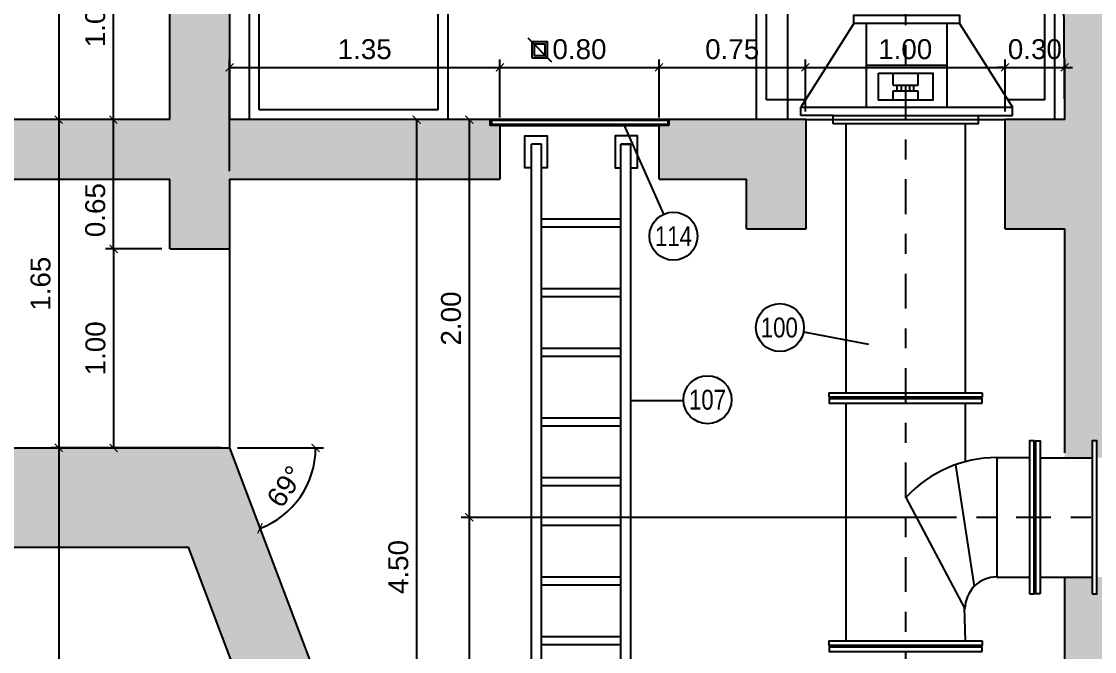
# Model space of a CAD drawing. Header units: feet. Extents: x 0 to 285115, y 0 to 9111421.
# Drawn here: x 285097.02 to 285102.42, y 9111355.03 to 9111358.2 of the extents above; entities that cross this region are included whole.
import ezdxf
from ezdxf import colors
from ezdxf.entities.mleader import LeaderData, LeaderLine
from ezdxf.enums import TextEntityAlignment as Align
from ezdxf.math import Vec2, Vec3

# ---------------------------------------------------------------- set-up
doc = ezdxf.new("R2010")
doc.units = ezdxf.units.FT
doc.header["$MEASUREMENT"] = 0
doc.linetypes.add('DASHDOT', pattern=[1, 0.5, -0.25, 0, -0.25])
doc.layers.get('0').update_dxf_attribs({"linetype": 'CONTINUOUS'})
doc.layers.get('DEFPOINTS').update_dxf_attribs({"linetype": 'CONTINUOUS'})
for name, color, linetype in [('02', 7, 'CONTINUOUS'), ('EIXO', 1, 'DASHDOT'), ('H-SA-DIM', 1, 'CONTINUOUS'), ('H-SA-ESTRUTURA (CORTE)', 5, 'CONTINUOUS'), ('H-SA-HTC CONCRETO', 253, 'CONTINUOUS'), ('H-SA-TEXTO', 2, 'CONTINUOUS'), ('H-SA-TUBOS', 3, 'CONTINUOUS'), ('INDIC', 2, 'CONTINUOUS'), ('Left View-H-SA-EQUIP', 1, 'CONTINUOUS')]:
    doc.layers.add(name, color=color, linetype=linetype)
doc.styles.add('EGC_Arial_2.0mm', font='arial.ttf', dxfattribs={"width": 0.8, "height": 2})
doc.styles.get("Standard").update_dxf_attribs({"font": 'arial.ttf'})
doc.dimstyles.new('Copy of EGC_2.0mm', dxfattribs={"dimtxt": 0.1, "dimasz": 0.04, "dimexe": 0.04, "dimexo": 0.04, "dimgap": 0.04, "dimtad": 1, "dimzin": 1, "dimdsep": 46, "dimtxsty": 'Standard', "dimblk": 'ARCHTICK', "dimcen": 0, "dimclrd": 1, "dimclre": 1, "dimclrt": 2, "dimazin": 0, "dimtfac": 1, "dimtix": 1, "dimtmove": 1, "dimatfit": 3, "dimldrblk": 'NONE', "dimfxl": 0.002, "dimtolj": 1, "dimtzin": 0, "dimlwd": -1, "dimarcsym": 0})

# ---------------------------------------------------------------- blocks, each defined once
blk = doc.blocks.new('_ArchTick')
at = {"color": 0, "linetype": 'ByBlock', "const_width": 0.15}
blk.add_lwpolyline([(-0.5, -0.5), (0.5, 0.5)], dxfattribs=at)
blk = doc.blocks.new('*D1176')
at = {"layer": 'DEFPOINTS', "color": 0, "transparency": 16777216}
for p in [(285100.9636, 9111357.7093), (285099.2732, 9111355.7093), (285101.4676, 9111355.7093)]:
    blk.add_point(p, dxfattribs=at)
at = {"layer": 'H-SA-DIM', "color": 1, "lineweight": -2, "transparency": 16777216}
for p, q in [((285100.9236, 9111357.7093), (285099.2332, 9111357.7093)), ((285101.4276, 9111355.7093), (285099.2332, 9111355.7093))]:
    blk.add_line(p, q, dxfattribs=at)
at = {"layer": 'H-SA-DIM', "color": 1, "transparency": 16777216}
blk.add_line((285099.2732, 9111357.7093), (285099.2732, 9111355.7093), dxfattribs=at)
at = {"layer": 'H-SA-DIM', "color": 1, "transparency": 16777216, "xscale": 0.04, "yscale": 0.04, "zscale": 0.04}
for p, rotation in [((285099.2732, 9111357.7093), 90), ((285099.2732, 9111355.7093), 270)]:
    blk.add_blockref('_ArchTick', p, dxfattribs=dict(at, rotation=rotation))
at = {"layer": 'H-SA-DIM', "color": 2, "transparency": 16777216, "insert": (285099.1821, 9111356.7093), "char_height": 0.1, "attachment_point": 5, "rotation": 90}
blk.add_mtext('\\A1;2.00', dxfattribs=at)
blk = doc.blocks.new('_None')
blk = doc.blocks.new('*D1177')
at = {"layer": 'DEFPOINTS', "color": 0, "transparency": 16777216}
for p in [(285101.6603, 9111355.7093), (285099.2732, 9111353.2093), (285099.5421, 9111353.2093)]:
    blk.add_point(p, dxfattribs=at)
at = {"layer": 'H-SA-DIM', "color": 1, "lineweight": -2, "transparency": 16777216}
for p, q in [((285101.6203, 9111355.7093), (285099.2332, 9111355.7093)), ((285099.5021, 9111353.2093), (285099.2332, 9111353.2093))]:
    blk.add_line(p, q, dxfattribs=at)
at = {"layer": 'H-SA-DIM', "color": 1, "transparency": 16777216}
blk.add_line((285099.2732, 9111355.7093), (285099.2732, 9111353.2093), dxfattribs=at)
at = {"layer": 'H-SA-DIM', "color": 1, "transparency": 16777216, "xscale": 0.04, "yscale": 0.04, "zscale": 0.04}
for p, rotation in [((285099.2732, 9111355.7093), 90), ((285099.2732, 9111353.2093), 270)]:
    blk.add_blockref('_ArchTick', p, dxfattribs=dict(at, rotation=rotation))
at = {"layer": 'H-SA-DIM', "color": 2, "transparency": 16777216, "insert": (285099.1821, 9111354.4593), "char_height": 0.1, "attachment_point": 5, "rotation": 90}
blk.add_mtext('\\A1;2.50', dxfattribs=at)
blk = doc.blocks.new('*D1185')
at = {"layer": 'DEFPOINTS', "color": 0, "transparency": 16777216}
for p in [(285097.7676, 9111357.0593), (285097.4851, 9111356.0589), (285098.0676, 9111356.0589)]:
    blk.add_point(p, dxfattribs=at)
at = {"layer": 'H-SA-DIM', "color": 1, "lineweight": -2, "transparency": 16777216}
for p, q in [((285097.7276, 9111357.0593), (285097.4451, 9111357.0593)), ((285098.0276, 9111356.0589), (285097.4451, 9111356.0589))]:
    blk.add_line(p, q, dxfattribs=at)
at = {"layer": 'H-SA-DIM', "color": 1, "transparency": 16777216}
blk.add_line((285097.4851, 9111357.0593), (285097.4851, 9111356.0589), dxfattribs=at)
at = {"layer": 'H-SA-DIM', "color": 1, "transparency": 16777216, "xscale": 0.04, "yscale": 0.04, "zscale": 0.04}
for p, rotation in [((285097.4851, 9111357.0593), 90), ((285097.4851, 9111356.0589), 270)]:
    blk.add_blockref('_ArchTick', p, dxfattribs=dict(at, rotation=rotation))
at = {"layer": 'H-SA-DIM', "color": 2, "transparency": 16777216, "insert": (285097.3941, 9111356.5591), "char_height": 0.1, "attachment_point": 5, "rotation": 90}
blk.add_mtext('\\A1;1.00', dxfattribs=at)
blk = doc.blocks.new('*D1186')
at = {"layer": 'DEFPOINTS', "color": 0, "transparency": 16777216}
for p in [(285097.4841, 9111357.7093), (285097.7656, 9111357.7093), (285097.7676, 9111357.0593)]:
    blk.add_point(p, dxfattribs=at)
at = {"layer": 'H-SA-DIM', "color": 1, "lineweight": -2, "transparency": 16777216}
for p, q in [((285097.7256, 9111357.7093), (285097.4441, 9111357.7093)), ((285097.7276, 9111357.0593), (285097.4441, 9111357.0593))]:
    blk.add_line(p, q, dxfattribs=at)
at = {"layer": 'H-SA-DIM', "color": 1, "transparency": 16777216}
blk.add_line((285097.4841, 9111357.0593), (285097.4841, 9111357.7093), dxfattribs=at)
at = {"layer": 'H-SA-DIM', "color": 1, "transparency": 16777216, "xscale": 0.04, "yscale": 0.04, "zscale": 0.04}
for p, rotation in [((285097.4841, 9111357.7093), 90), ((285097.4841, 9111357.0593), 270)]:
    blk.add_blockref('_ArchTick', p, dxfattribs=dict(at, rotation=rotation))
at = {"layer": 'H-SA-DIM', "color": 2, "transparency": 16777216, "insert": (285097.3931, 9111357.2541), "char_height": 0.1, "attachment_point": 5, "rotation": 90}
blk.add_mtext('\\A1;0.65', dxfattribs=at)
blk = doc.blocks.new('*D1187')
at = {"layer": 'DEFPOINTS', "color": 0, "transparency": 16777216}
for p in [(285097.4841, 9111358.7093), (285097.7676, 9111358.7093), (285097.7676, 9111357.7093)]:
    blk.add_point(p, dxfattribs=at)
at = {"layer": 'H-SA-DIM', "color": 1, "lineweight": -2, "transparency": 16777216}
for p, q in [((285097.7276, 9111358.7093), (285097.4441, 9111358.7093)), ((285097.7276, 9111357.7093), (285097.4441, 9111357.7093))]:
    blk.add_line(p, q, dxfattribs=at)
at = {"layer": 'H-SA-DIM', "color": 1, "transparency": 16777216}
blk.add_line((285097.4841, 9111357.7093), (285097.4841, 9111358.7093), dxfattribs=at)
at = {"layer": 'H-SA-DIM', "color": 1, "transparency": 16777216, "xscale": 0.04, "yscale": 0.04, "zscale": 0.04}
for p, rotation in [((285097.4841, 9111358.7093), 90), ((285097.4841, 9111357.7093), 270)]:
    blk.add_blockref('_ArchTick', p, dxfattribs=dict(at, rotation=rotation))
at = {"layer": 'H-SA-DIM', "color": 2, "transparency": 16777216, "insert": (285097.3931, 9111358.2093), "char_height": 0.1, "attachment_point": 5, "rotation": 90}
blk.add_mtext('\\A1;1.00', dxfattribs=at)
blk = doc.blocks.new('*D1190')
at = {"layer": 'DEFPOINTS', "color": 0, "transparency": 16777216}
for p in [(285098.0676, 9111363.7282), (285097.2089, 9111357.7093), (285097.7676, 9111357.7093)]:
    blk.add_point(p, dxfattribs=at)
at = {"layer": 'H-SA-DIM', "color": 1, "lineweight": -2, "transparency": 16777216}
for p, q in [((285098.0276, 9111363.7282), (285097.1689, 9111363.7282)), ((285097.7276, 9111357.7093), (285097.1689, 9111357.7093))]:
    blk.add_line(p, q, dxfattribs=at)
at = {"layer": 'H-SA-DIM', "color": 1, "transparency": 16777216}
blk.add_line((285097.2089, 9111363.7282), (285097.2089, 9111357.7093), dxfattribs=at)
at = {"layer": 'H-SA-DIM', "color": 1, "transparency": 16777216, "xscale": 0.04, "yscale": 0.04, "zscale": 0.04}
for p, rotation in [((285097.2089, 9111363.7282), 90), ((285097.2089, 9111357.7093), 270)]:
    blk.add_blockref('_ArchTick', p, dxfattribs=dict(at, rotation=rotation))
at = {"layer": 'H-SA-DIM', "color": 2, "transparency": 16777216, "insert": (285097.1179, 9111360.7188), "char_height": 0.1, "attachment_point": 5, "rotation": 90}
blk.add_mtext('\\A1;6.80', dxfattribs=at)
blk = doc.blocks.new('*D1191')
at = {"layer": 'DEFPOINTS', "color": 0, "transparency": 16777216}
for p in [(285097.7676, 9111357.7093), (285097.2089, 9111356.0589), (285098.0676, 9111356.0589)]:
    blk.add_point(p, dxfattribs=at)
at = {"layer": 'H-SA-DIM', "color": 1, "lineweight": -2, "transparency": 16777216}
for p, q in [((285097.7276, 9111357.7093), (285097.1689, 9111357.7093)), ((285098.0276, 9111356.0589), (285097.1689, 9111356.0589))]:
    blk.add_line(p, q, dxfattribs=at)
at = {"layer": 'H-SA-DIM', "color": 1, "transparency": 16777216}
blk.add_line((285097.2089, 9111357.7093), (285097.2089, 9111356.0589), dxfattribs=at)
at = {"layer": 'H-SA-DIM', "color": 1, "transparency": 16777216, "xscale": 0.04, "yscale": 0.04, "zscale": 0.04}
for p, rotation in [((285097.2089, 9111357.7093), 90), ((285097.2089, 9111356.0589), 270)]:
    blk.add_blockref('_ArchTick', p, dxfattribs=dict(at, rotation=rotation))
at = {"layer": 'H-SA-DIM', "color": 2, "transparency": 16777216, "insert": (285097.1179, 9111356.8841), "char_height": 0.1, "attachment_point": 5, "rotation": 90}
blk.add_mtext('\\A1;1.65', dxfattribs=at)
blk = doc.blocks.new('*D1193')
at = {"layer": 'DEFPOINTS', "color": 0, "transparency": 16777216}
for p in [(285099.6032, 9111357.7093), (285099.0082, 9111353.2093), (285099.5421, 9111353.2093)]:
    blk.add_point(p, dxfattribs=at)
at = {"layer": 'H-SA-DIM', "color": 1, "lineweight": -2, "transparency": 16777216}
for p, q in [((285099.5632, 9111357.7093), (285098.9682, 9111357.7093)), ((285099.5021, 9111353.2093), (285098.9682, 9111353.2093))]:
    blk.add_line(p, q, dxfattribs=at)
at = {"layer": 'H-SA-DIM', "color": 1, "transparency": 16777216}
blk.add_line((285099.0082, 9111357.7093), (285099.0082, 9111353.2093), dxfattribs=at)
at = {"layer": 'H-SA-DIM', "color": 1, "transparency": 16777216, "xscale": 0.04, "yscale": 0.04, "zscale": 0.04}
for p, rotation in [((285099.0082, 9111357.7093), 90), ((285099.0082, 9111353.2093), 270)]:
    blk.add_blockref('_ArchTick', p, dxfattribs=dict(at, rotation=rotation))
at = {"layer": 'H-SA-DIM', "color": 2, "transparency": 16777216, "insert": (285098.9171, 9111355.4593), "char_height": 0.1, "attachment_point": 5, "rotation": 90}
blk.add_mtext('\\A1;4.50', dxfattribs=at)
blk = doc.blocks.new('*D1199')
at = {"layer": 'DEFPOINTS', "color": 0, "transparency": 16777216}
for p in [(285099.4276, 9111357.9719), (285099.4276, 9111357.6793), (285098.0676, 9111357.4093)]:
    blk.add_point(p, dxfattribs=at)
at = {"layer": 'H-SA-DIM', "color": 1, "lineweight": -2, "transparency": 16777216}
for p, q in [((285098.0676, 9111357.4493), (285098.0676, 9111358.0119)), ((285099.4276, 9111357.7193), (285099.4276, 9111358.0119))]:
    blk.add_line(p, q, dxfattribs=at)
at = {"layer": 'H-SA-DIM', "color": 1, "transparency": 16777216}
blk.add_line((285098.0676, 9111357.9719), (285099.4276, 9111357.9719), dxfattribs=at)
at = {"layer": 'H-SA-DIM', "color": 1, "transparency": 16777216, "xscale": 0.04, "yscale": 0.04, "zscale": 0.04, "rotation": 180}
blk.add_blockref('_ArchTick', (285098.0676, 9111357.9719), dxfattribs=at)
at = {"layer": 'H-SA-DIM', "color": 1, "transparency": 16777216, "xscale": 0.04, "yscale": 0.04, "zscale": 0.04}
blk.add_blockref('_ArchTick', (285099.4276, 9111357.9719), dxfattribs=at)
at = {"layer": 'H-SA-DIM', "color": 2, "transparency": 16777216, "insert": (285098.7476, 9111358.063), "char_height": 0.1, "attachment_point": 5}
blk.add_mtext('\\A1;1.35', dxfattribs=at)
blk = doc.blocks.new('*D1200')
at = {"layer": 'DEFPOINTS', "color": 0, "transparency": 16777216}
for p in [(285100.2276, 9111357.9719), (285099.4276, 9111357.6793), (285100.2276, 9111357.6793)]:
    blk.add_point(p, dxfattribs=at)
at = {"layer": 'H-SA-DIM', "color": 1, "lineweight": -2, "transparency": 16777216}
for p, q in [((285099.4276, 9111357.7193), (285099.4276, 9111358.0119)), ((285100.2276, 9111357.7193), (285100.2276, 9111358.0119))]:
    blk.add_line(p, q, dxfattribs=at)
at = {"layer": 'H-SA-DIM', "color": 1, "transparency": 16777216}
blk.add_line((285099.4276, 9111357.9719), (285100.2276, 9111357.9719), dxfattribs=at)
at = {"layer": 'H-SA-DIM', "color": 1, "transparency": 16777216, "xscale": 0.04, "yscale": 0.04, "zscale": 0.04, "rotation": 180}
blk.add_blockref('_ArchTick', (285099.4276, 9111357.9719), dxfattribs=at)
at = {"layer": 'H-SA-DIM', "color": 1, "transparency": 16777216, "xscale": 0.04, "yscale": 0.04, "zscale": 0.04}
blk.add_blockref('_ArchTick', (285100.2276, 9111357.9719), dxfattribs=at)
at = {"layer": 'H-SA-DIM', "color": 2, "transparency": 16777216, "insert": (285099.8276, 9111358.0629), "char_height": 0.1, "attachment_point": 5}
blk.add_mtext('\\A1;0.80', dxfattribs=at)
blk = doc.blocks.new('*D1201')
at = {"layer": 'DEFPOINTS', "color": 0, "transparency": 16777216}
for p in [(285100.9636, 9111357.9719), (285100.9636, 9111357.7093), (285100.2276, 9111357.6846)]:
    blk.add_point(p, dxfattribs=at)
at = {"layer": 'H-SA-DIM', "color": 1, "lineweight": -2, "transparency": 16777216}
for p, q in [((285100.2276, 9111357.7246), (285100.2276, 9111358.0119)), ((285100.9636, 9111357.7493), (285100.9636, 9111358.0119))]:
    blk.add_line(p, q, dxfattribs=at)
at = {"layer": 'H-SA-DIM', "color": 1, "transparency": 16777216}
blk.add_line((285100.2276, 9111357.9719), (285100.9636, 9111357.9719), dxfattribs=at)
at = {"layer": 'H-SA-DIM', "color": 1, "transparency": 16777216, "xscale": 0.04, "yscale": 0.04, "zscale": 0.04, "rotation": 180}
blk.add_blockref('_ArchTick', (285100.2276, 9111357.9719), dxfattribs=at)
at = {"layer": 'H-SA-DIM', "color": 1, "transparency": 16777216, "xscale": 0.04, "yscale": 0.04, "zscale": 0.04}
blk.add_blockref('_ArchTick', (285100.9636, 9111357.9719), dxfattribs=at)
at = {"layer": 'H-SA-DIM', "color": 2, "transparency": 16777216, "insert": (285100.5956, 9111358.0629), "char_height": 0.1, "attachment_point": 5}
blk.add_mtext('\\A1;0.75', dxfattribs=at)
blk = doc.blocks.new('*D1202')
at = {"layer": 'DEFPOINTS', "color": 0, "transparency": 16777216}
for p in [(285101.9676, 9111357.9719), (285100.9636, 9111357.7093), (285101.9676, 9111357.7093)]:
    blk.add_point(p, dxfattribs=at)
at = {"layer": 'H-SA-DIM', "color": 1, "lineweight": -2, "transparency": 16777216}
for p, q in [((285100.9636, 9111357.7493), (285100.9636, 9111358.0119)), ((285101.9676, 9111357.7493), (285101.9676, 9111358.0119))]:
    blk.add_line(p, q, dxfattribs=at)
at = {"layer": 'H-SA-DIM', "color": 1, "transparency": 16777216}
blk.add_line((285100.9636, 9111357.9719), (285101.9676, 9111357.9719), dxfattribs=at)
at = {"layer": 'H-SA-DIM', "color": 1, "transparency": 16777216, "xscale": 0.04, "yscale": 0.04, "zscale": 0.04, "rotation": 180}
blk.add_blockref('_ArchTick', (285100.9636, 9111357.9719), dxfattribs=at)
at = {"layer": 'H-SA-DIM', "color": 1, "transparency": 16777216, "xscale": 0.04, "yscale": 0.04, "zscale": 0.04}
blk.add_blockref('_ArchTick', (285101.9676, 9111357.9719), dxfattribs=at)
at = {"layer": 'H-SA-DIM', "color": 2, "transparency": 16777216, "insert": (285101.4656, 9111358.0629), "char_height": 0.1, "attachment_point": 5}
blk.add_mtext('\\A1;1.00', dxfattribs=at)
blk = doc.blocks.new('*D1203')
at = {"layer": 'DEFPOINTS', "color": 0, "transparency": 16777216}
for p in [(285102.2676, 9111357.9719), (285101.9676, 9111357.7093), (285102.2676, 9111357.7093)]:
    blk.add_point(p, dxfattribs=at)
at = {"layer": 'H-SA-DIM', "color": 1, "lineweight": -2, "transparency": 16777216}
for p, q in [((285101.9676, 9111357.7493), (285101.9676, 9111358.0119)), ((285102.2676, 9111357.7493), (285102.2676, 9111358.0119))]:
    blk.add_line(p, q, dxfattribs=at)
at = {"layer": 'H-SA-DIM', "color": 1, "transparency": 16777216}
for p, q in [((285101.9676, 9111357.9719), (285101.9276, 9111357.9719)), ((285101.9676, 9111357.9719), (285102.2676, 9111357.9719)), ((285102.2676, 9111357.9719), (285102.3076, 9111357.9719))]:
    blk.add_line(p, q, dxfattribs=at)
at = {"layer": 'H-SA-DIM', "color": 1, "transparency": 16777216, "xscale": 0.04, "yscale": 0.04, "zscale": 0.04}
blk.add_blockref('_ArchTick', (285101.9676, 9111357.9719), dxfattribs=at)
at = {"layer": 'H-SA-DIM', "color": 1, "transparency": 16777216, "xscale": 0.04, "yscale": 0.04, "zscale": 0.04, "rotation": 180}
blk.add_blockref('_ArchTick', (285102.2676, 9111357.9719), dxfattribs=at)
at = {"layer": 'H-SA-DIM', "color": 2, "transparency": 16777216, "insert": (285102.1176, 9111358.063), "char_height": 0.1, "attachment_point": 5}
blk.add_mtext('\\A1;0.30', dxfattribs=at)
blk = doc.blocks.new('*D1210')
at = {"layer": 'DEFPOINTS', "color": 0, "transparency": 16777216}
for p in [(285098.0676, 9111356.0589), (285097.2089, 9111352.7093), (285099.7676, 9111352.7093)]:
    blk.add_point(p, dxfattribs=at)
at = {"layer": 'H-SA-DIM', "color": 1, "lineweight": -2, "transparency": 16777216}
for p, q in [((285098.0276, 9111356.0589), (285097.1689, 9111356.0589)), ((285099.7276, 9111352.7093), (285097.1689, 9111352.7093))]:
    blk.add_line(p, q, dxfattribs=at)
at = {"layer": 'H-SA-DIM', "color": 1, "transparency": 16777216}
blk.add_line((285097.2089, 9111356.0589), (285097.2089, 9111352.7093), dxfattribs=at)
at = {"layer": 'H-SA-DIM', "color": 1, "transparency": 16777216, "xscale": 0.04, "yscale": 0.04, "zscale": 0.04}
for p, rotation in [((285097.2089, 9111356.0589), 90), ((285097.2089, 9111352.7093), 270)]:
    blk.add_blockref('_ArchTick', p, dxfattribs=dict(at, rotation=rotation))
at = {"layer": 'H-SA-DIM', "color": 2, "transparency": 16777216, "insert": (285097.1178, 9111354.3841), "char_height": 0.1, "attachment_point": 5, "rotation": 90}
blk.add_mtext('\\A1;3.35', dxfattribs=at)
blk = doc.blocks.new('*D1212')
at = {"layer": 'DEFPOINTS', "color": 0, "transparency": 16777216}
for p in [(285101.4724, 9111358.9093), (285100.8745, 9111357.7093), (285100.9676, 9111357.7093)]:
    blk.add_point(p, dxfattribs=at)
at = {"layer": 'H-SA-DIM', "color": 1, "lineweight": -2, "transparency": 16777216}
for p, q in [((285101.4704, 9111358.9093), (285100.8725, 9111358.9093)), ((285100.9656, 9111357.7093), (285100.8725, 9111357.7093))]:
    blk.add_line(p, q, dxfattribs=at)
at = {"layer": 'H-SA-DIM', "color": 1, "transparency": 16777216}
blk.add_line((285100.8745, 9111358.9093), (285100.8745, 9111357.7093), dxfattribs=at)
at = {"layer": 'H-SA-DIM', "color": 1, "transparency": 16777216, "xscale": 0.002, "yscale": 0.002, "zscale": 0.002}
for p, rotation in [((285100.8745, 9111358.9093), 90), ((285100.8745, 9111357.7093), 270)]:
    blk.add_blockref('_ArchTick', p, dxfattribs=dict(at, rotation=rotation))
at = {"layer": 'H-SA-DIM', "color": 2, "transparency": 16777216, "insert": (285100.87, 9111358.3093), "char_height": 0.005, "attachment_point": 5, "rotation": 90}
blk.add_mtext('\\A1;1.20', dxfattribs=at)
blk = doc.blocks.new('*D1262')
at = {"layer": 'DEFPOINTS', "color": 0, "transparency": 16777216}
for p in [(285096.7676, 9111356.0589), (285098.0676, 9111356.0589), (285098.0676, 9111356.0589), (285098.3675, 9111355.7463), (285099.1443, 9111353.2093)]:
    blk.add_point(p, dxfattribs=at)
at = {"layer": 'H-SA-DIM', "color": 1, "lineweight": -2, "transparency": 16777216}
blk.add_line((285098.1076, 9111356.0589), (285098.5408, 9111356.0589), dxfattribs=at)
at = {"layer": 'H-SA-DIM', "color": 1, "transparency": 16777216}
blk.add_arc((285098.0676, 9111356.0589), 0.4332, 290.6982, 360, dxfattribs=at)
at = {"layer": 'H-SA-DIM', "color": 1, "transparency": 16777216, "xscale": 0.04, "yscale": 0.04, "zscale": 0.04}
for p, rotation in [((285098.5008, 9111356.0589), 89.99999999261215), ((285098.2207, 9111355.6537), 200.6981561975381)]:
    blk.add_blockref('_ArchTick', p, dxfattribs=dict(at, rotation=rotation))
at = {"layer": 'H-SA-DIM', "color": 2, "transparency": 16777216, "insert": (285098.3491, 9111355.8644), "char_height": 0.1, "attachment_point": 5, "rotation": 55.3491}
blk.add_mtext('\\A1;69°', dxfattribs=at)

msp = doc.modelspace()

# ---------------------------------------------------------------- hatches: boundary and pattern name
at = {"layer": 'H-SA-DIM'}
h = msp.add_hatch(color=2, dxfattribs=at)
h.dxf.hatch_style = 1
h.paths.add_polyline_path([(285099.5874, 9111358.0201), (285099.6674, 9111358.0201), (285099.6674, 9111358.1001), (285099.5874, 9111358.1001)])
h.paths.add_polyline_path([(285099.5994, 9111358.0321), (285099.6554, 9111358.0321), (285099.6554, 9111358.0881), (285099.5994, 9111358.0881)], flags=16)
at = {"layer": 'H-SA-HTC CONCRETO'}
h = msp.add_hatch(color=256, dxfattribs=at)
h.dxf.hatch_style = 1
h.paths.add_polyline_path([(285099.4276, 9111357.6793), (285099.3776, 9111357.6793), (285099.3776, 9111357.7093), (285098.0676, 9111357.7093), (285098.0676, 9111358.7093), (285097.7676, 9111358.7093), (285097.7676, 9111357.7093), (285096.7676, 9111357.7093), (285096.7676, 9111357.4093), (285097.7676, 9111357.4093), (285097.7676, 9111357.1919), (285098.0676, 9111357.1919), (285098.0676, 9111357.4093), (285099.4276, 9111357.4093)])
h.paths.add_polyline_path([(285098.0676, 9111361.7093), (285097.7676, 9111361.7093), (285097.7676, 9111360.2093), (285098.0676, 9111360.2093)])
h.paths.add_polyline_path([(285098.0676, 9111363.8782), (285098.0676, 9111364.9406), (285097.7676, 9111364.9406), (285097.7676, 9111364.599), (285097.2176, 9111364.599), (285097.2176, 9111365.4529), (285097.0676, 9111365.4529), (285097.0676, 9111364.4282), (285097.7676, 9111364.4282), (285097.7676, 9111363.8782), (285097.7676, 9111362.7093), (285098.0676, 9111362.7093)])
h.paths.add_polyline_path([(285102.5676, 9111363.7282), (285106.0676, 9111363.7282), (285106.0676, 9111364.4282), (285102.5676, 9111364.4282), (285102.2676, 9111364.4282), (285101.4679, 9111363.7282), (285102.2676, 9111363.7282), (285102.2676, 9111357.7093), (285102.5676, 9111357.7093)])
h.paths.add_polyline_path([(285101.4676, 9111363.7282), (285102.2676, 9111364.4282), (285098.0676, 9111364.4282), (285098.0676, 9111363.7282), (285101.4676, 9111363.7282)])
h.paths.add_polyline_path([(285106.3676, 9111364.4282), (285107.0676, 9111364.4282), (285107.0676, 9111365.4529), (285106.9176, 9111365.4529), (285106.9176, 9111364.599), (285106.3676, 9111364.599), (285106.3676, 9111364.9406), (285106.0676, 9111364.9406), (285106.0676, 9111363.8782), (285106.0676, 9111362.8495), (285106.3676, 9111362.6802), (285106.3676, 9111363.8782)])
h.paths.add_polyline_path([(285106.3676, 9111362.6802), (285106.0676, 9111362.8495), (285106.0676, 9111362.7093), (285106.3676, 9111362.7093)], flags=17)
h.paths.add_polyline_path([(285102.3992, 9111364.9717), (285102.2995, 9111364.9745), (285102.2995, 9111364.4465), (285102.3992, 9111364.4465)])
h.paths.add_polyline_path([(285101.8357, 9111364.9745), (285101.736, 9111364.9717), (285101.736, 9111364.4465), (285101.8357, 9111364.4465)])
h.paths.add_polyline_path([(285102.5676, 9111357.0593), (285102.5678, 9111357.7093), (285101.9676, 9111357.7093), (285101.9676, 9111357.1593), (285102.2676, 9111357.1593), (285102.2676, 9111356.0093), (285102.4064, 9111356.0093), (285102.4064, 9111356.0943), (285102.4289, 9111356.0943), (285102.4289, 9111356.0093), (285102.5676, 9111356.0093)])
h.paths.add_polyline_path([(285100.9676, 9111357.3704), (285100.9676, 9111357.7093), (285100.2786, 9111357.7093), (285100.2766, 9111357.6793), (285100.2276, 9111357.6793), (285100.2276, 9111357.4093), (285100.6676, 9111357.4093), (285100.6676, 9111357.1593), (285100.9676, 9111357.1593)])
h.paths.add_polyline_path([(285098.0676, 9111357.7245), (285097.7676, 9111357.1919)], flags=17)
h.paths.add_polyline_path([(285098.0676, 9111357.1919), (285097.7676, 9111357.1919), (285097.7676, 9111357.0593), (285098.0676, 9111357.0593)])
h.paths.add_polyline_path([(285110.9676, 9111357.6593), (285110.6676, 9111357.6593), (285110.6676, 9111356.1093), (285110.9676, 9111356.1092)])
h.paths.add_polyline_path([(285108.6676, 9111357.6593), (285108.3676, 9111357.6593), (285108.3676, 9111356.1093), (285108.6676, 9111356.1093)])
h.paths.add_polyline_path([(285108.6676, 9111355.3093), (285108.3676, 9111355.3093), (285108.3676, 9111354.6093), (285108.6676, 9111354.6093)], flags=17)
h.paths.add_polyline_path([(285110.9676, 9111354.5596), (285110.9676, 9111355.3093), (285110.6676, 9111355.3093), (285110.6676, 9111354.8593), (285108.6676, 9111354.8593), (285108.6676, 9111354.6093), (285108.3676, 9111354.6093), (285108.3676, 9111354.5596)])
h = msp.add_hatch(color=256, dxfattribs=at)
h.dxf.hatch_style = 1
h.paths.add_polyline_path([(285102.5676, 9111354.6593), (285106.3676, 9111354.6593), (285106.3676, 9111355.4093), (285106.2289, 9111355.4093), (285106.2289, 9111355.3243), (285106.2064, 9111355.3243), (285106.2064, 9111355.4093), (285106.0676, 9111355.4093), (285106.0676, 9111354.9593), (285102.5676, 9111354.9593), (285102.5676, 9111355.4093), (285102.4289, 9111355.4093), (285102.4289, 9111355.3243), (285102.4064, 9111355.3243), (285102.4064, 9111355.4093), (285102.2676, 9111355.4093), (285102.2676, 9111353.2093), (285099.1443, 9111353.2093), (285098.0676, 9111356.0589), (285096.7676, 9111356.0589), (285096.7676, 9111355.8589), (285096.5676, 9111355.8589), (285096.5676, 9111356.0589), (285096.124, 9111356.059), (285096.1036, 9111355.9831), (285095.9104, 9111356.0348), (285095.9169, 9111356.059), (285089.5512, 9111356.058), (285089.5512, 9111355.058), (285090.0512, 9111355.058), (285090.0512, 9111355.558), (285097.8605, 9111355.5589), (285098.9372, 9111352.7093), (285103.0676, 9111352.7093), (285103.0676, 9111353.2093), (285102.5676, 9111353.2093)])
h.paths.add_polyline_path([(285106.3676, 9111357.1093), (285106.3676, 9111358.7093), (285106.0676, 9111358.7093), (285106.0676, 9111357.1093), (285106.0676, 9111356.0093), (285106.2064, 9111356.0093), (285106.2064, 9111356.0943), (285106.2289, 9111356.0943), (285106.2289, 9111356.0093), (285106.3676, 9111356.0093)])

# ---------------------------------------------------------------- linework, layer by layer
at = {"layer": '02', "color": 1}
for p, q in [((285100.7176, 9111357.7093), (285100.7176, 9111363.7282)), ((285102.2176, 9111357.7093), (285102.2176, 9111363.7282)), ((285098.1676, 9111357.7093), (285098.1676, 9111360.2093)), ((285099.1676, 9111357.7093), (285099.1676, 9111360.2093)), ((285100.7676, 9111357.8093), (285100.7676, 9111359.4093)), ((285102.1676, 9111357.8093), (285102.1676, 9111359.4093)), ((285098.2176, 9111357.7593), (285098.2176, 9111358.9593)), ((285099.1176, 9111357.7593), (285099.1176, 9111358.7593)), ((285100.9634, 9111357.8093), (285100.7676, 9111357.8093)), ((285102.1676, 9111357.8093), (285101.9814, 9111357.8093)), ((285099.1176, 9111357.7593), (285098.2176, 9111357.7593)), ((285099.4276, 9111357.6793), (285100.2276, 9111357.6793)), ((285099.5861, 9111353.2484), (285099.5861, 9111357.5854)), ((285099.6361, 9111357.5854), (285099.5861, 9111357.5854)), ((285099.6361, 9111353.2484), (285099.6361, 9111357.5854)), ((285100.0361, 9111353.2484), (285100.0361, 9111357.5854)), ((285100.0861, 9111357.5854), (285100.0361, 9111357.5854)), ((285100.0361, 9111357.5854), (285100.0861, 9111357.5854)), ((285100.0861, 9111353.2484), (285100.0861, 9111357.5854)), ((285099.6361, 9111357.2099), (285100.0361, 9111357.2099)), ((285099.6361, 9111357.1699), (285100.0361, 9111357.1699)), ((285099.6361, 9111356.8599), (285100.0361, 9111356.8599)), ((285099.6361, 9111356.8199), (285100.0361, 9111356.8199)), ((285099.6361, 9111356.5599), (285100.0361, 9111356.5599)), ((285099.6361, 9111356.5199), (285100.0361, 9111356.5199)), ((285099.6361, 9111356.2099), (285100.0361, 9111356.2099)), ((285099.6361, 9111356.1699), (285100.0361, 9111356.1699)), ((285099.6361, 9111355.9099), (285100.0361, 9111355.9099)), ((285099.6361, 9111355.8699), (285100.0361, 9111355.8699)), ((285099.6361, 9111355.7099), (285100.0361, 9111355.7099)), ((285099.6361, 9111355.6699), (285100.0361, 9111355.6699)), ((285099.6361, 9111355.4099), (285100.0361, 9111355.4099)), ((285099.6361, 9111355.3699), (285100.0361, 9111355.3699)), ((285099.6361, 9111355.1099), (285100.0361, 9111355.1099)), ((285099.6361, 9111355.0699), (285100.0361, 9111355.0699))]:
    msp.add_line(p, q, dxfattribs=at)
msp.add_lwpolyline([(285099.3875, 9111357.7072), (285100.2715, 9111357.7072), (285100.2715, 9111357.6846), (285099.3875, 9111357.6846)], close=True, dxfattribs=at)
for points in [[(285099.5861, 9111357.4674), (285099.5528, 9111357.4674), (285099.5528, 9111357.6279), (285099.6657, 9111357.6279), (285099.6657, 9111357.4674), (285099.6361, 9111357.4674)], [(285100.0861, 9111357.4674), (285100.1195, 9111357.4674), (285100.1195, 9111357.6279), (285100.0065, 9111357.6279), (285100.0065, 9111357.4674), (285100.0361, 9111357.4674)]]:
    msp.add_lwpolyline(points, dxfattribs=at)
at = {"layer": 'EIXO', "ltscale": 0.35}
for p, q in [((285101.4676, 9111358.3593), (285101.4676, 9111353.4193)), ((285111.2233, 9111355.7093), (285101.4676, 9111355.7093))]:
    msp.add_line(p, q, dxfattribs=at)
at = {"layer": 'H-SA-DIM', "color": 2}
msp.add_line((285099.5674, 9111358.1201), (285099.6874, 9111358.0001), dxfattribs=at)
for points in [[(285099.5874, 9111358.0201), (285099.6674, 9111358.0201), (285099.6674, 9111358.1001), (285099.5874, 9111358.1001)], [(285099.5994, 9111358.0321), (285099.6554, 9111358.0321), (285099.6554, 9111358.0881), (285099.5994, 9111358.0881)]]:
    msp.add_lwpolyline(points, close=True, dxfattribs=at)
at = {"layer": 'H-SA-ESTRUTURA (CORTE)'}
for p, q in [((285102.2676, 9111357.7093), (285102.2176, 9111363.7282)), ((285097.7676, 9111357.7093), (285097.7676, 9111358.7093)), ((285097.7676, 9111357.7093), (285097.7676, 9111358.7093)), ((285098.0676, 9111358.7093), (285098.0676, 9111357.7093)), ((285097.7676, 9111357.7093), (285096.7676, 9111357.7093)), ((285099.6032, 9111357.7093), (285098.0676, 9111357.7093)), ((285099.3776, 9111357.7093), (285099.3776, 9111357.6793)), ((285100.2776, 9111357.7093), (285100.2776, 9111357.6793)), ((285100.9676, 9111357.7093), (285100.5032, 9111357.7093)), ((285100.9676, 9111357.1593), (285100.9676, 9111357.7093)), ((285102.2676, 9111357.7093), (285101.9676, 9111357.7093)), ((285101.9676, 9111357.1593), (285101.9676, 9111357.7093)), ((285099.4276, 9111357.6793), (285099.3776, 9111357.6793)), ((285099.4276, 9111357.6793), (285099.4276, 9111357.4093)), ((285100.2276, 9111357.4093), (285100.2276, 9111357.6793)), ((285100.2776, 9111357.6793), (285100.2276, 9111357.6793)), ((285096.7676, 9111357.4093), (285097.7676, 9111357.4093)), ((285097.7676, 9111357.0593), (285097.7676, 9111357.4093)), ((285098.0676, 9111357.4093), (285099.4276, 9111357.4093)), ((285098.0676, 9111357.4093), (285098.0676, 9111356.4093)), ((285100.2276, 9111357.4093), (285100.6676, 9111357.4093)), ((285100.6676, 9111357.1593), (285100.6676, 9111357.4093)), ((285100.6676, 9111357.1593), (285100.9676, 9111357.1593)), ((285101.9676, 9111357.1593), (285102.2676, 9111357.1593)), ((285102.2676, 9111356.0343), (285102.2676, 9111357.1593)), ((285097.7676, 9111357.0593), (285098.0676, 9111357.0593)), ((285096.7676, 9111356.0589), (285098.0676, 9111356.0589)), ((285098.0676, 9111356.0589), (285099.1443, 9111353.2093)), ((285097.8609, 9111355.558), (285090.0512, 9111355.558)), ((285102.2676, 9111353.2093), (285102.2676, 9111355.4093)), ((285102.2676, 9111353.2093), (285102.2676, 9111355.4093))]:
    msp.add_line(p, q, dxfattribs=at)
at = {"layer": 'H-SA-TUBOS'}
for p, q in [((285101.1676, 9111357.6883), (285101.1676, 9111356.3358)), ((285098.0676, 9111357.3589), (285098.0676, 9111356.0589)), ((285101.1676, 9111356.2828), (285101.1676, 9111355.0876)), ((285101.9261, 9111356.0094), (285101.9261, 9111355.4094)), ((285102.1441, 9111356.0093), (285102.2676, 9111356.0093)), ((285102.2676, 9111356.0093), (285102.4064, 9111356.0093)), ((285101.7187, 9111355.9738), (285101.8128, 9111355.3624)), ((285101.4694, 9111355.8096), (285101.7659, 9111355.2492)), ((285102.1441, 9111355.4093), (285102.2676, 9111355.4093)), ((285102.2676, 9111355.4093), (285102.4064, 9111355.4093))]:
    msp.add_line(p, q, dxfattribs=at)
for points in [[(285101.7676, 9111357.6883), (285101.7676, 9111356.3358)], [(285101.8086, 9111356.3133), (285101.8086, 9111356.3093), (285101.1266, 9111356.3093), (285101.1266, 9111356.3133)], [(285101.8086, 9111356.3053), (285101.8086, 9111356.3093), (285101.1266, 9111356.3093), (285101.1266, 9111356.3053)], [(285101.7676, 9111356.2828), (285101.7676, 9111355.9889)], [(285102.1136, 9111355.3683), (285102.1176, 9111355.3683), (285102.1176, 9111356.0503), (285102.1136, 9111356.0503)], [(285102.1216, 9111355.3683), (285102.1176, 9111355.3683), (285102.1176, 9111356.0503), (285102.1216, 9111356.0503)], [(285102.0911, 9111356.0093), (285101.9261, 9111356.0093)], [(285101.9261, 9111355.4093), (285102.0911, 9111355.4093)], [(285101.7616, 9111355.2573), (285101.7676, 9111355.0876)], [(285101.8086, 9111355.0651), (285101.8086, 9111355.0611), (285101.1266, 9111355.0611), (285101.1266, 9111355.0651)], [(285101.8086, 9111355.0571), (285101.8086, 9111355.0611), (285101.1266, 9111355.0611), (285101.1266, 9111355.0571)]]:
    msp.add_lwpolyline(points, dxfattribs=at)
for points in [[(285101.8526, 9111356.3358), (285101.8526, 9111356.3133), (285101.0826, 9111356.3133), (285101.0826, 9111356.3358)], [(285101.8526, 9111356.2828), (285101.8526, 9111356.3053), (285101.0826, 9111356.3053), (285101.0826, 9111356.2828)], [(285102.0911, 9111355.3243), (285102.1136, 9111355.3243), (285102.1136, 9111356.0943), (285102.0911, 9111356.0943)], [(285102.1441, 9111355.3243), (285102.1216, 9111355.3243), (285102.1216, 9111356.0943), (285102.1441, 9111356.0943)], [(285102.4064, 9111355.3243), (285102.4289, 9111355.3243), (285102.4289, 9111356.0943), (285102.4064, 9111356.0943)], [(285101.8526, 9111355.0876), (285101.8526, 9111355.0651), (285101.0826, 9111355.0651), (285101.0826, 9111355.0876)], [(285101.8526, 9111355.0346), (285101.8526, 9111355.0571), (285101.0826, 9111355.0571), (285101.0826, 9111355.0346)]]:
    msp.add_lwpolyline(points, close=True, dxfattribs=at)
for centre, radius, start, end in [((285101.9261, 9111355.3877), 0.6218, 89.9998, 137.2618), ((285101.9261, 9111355.2492), 0.1602, 90, 180)]:
    msp.add_arc(centre, radius, start, end, dxfattribs=at)
at = {"layer": 'INDIC', "color": 1, "linetype": 'Continuous'}
for p, q in [((285100.2512, 9111357.2336), (285100.0532, 9111357.6793)), ((285100.9541, 9111356.6414), (285101.2808, 9111356.5798)), ((285100.9541, 9111356.6414), (285101.2808, 9111356.5798)), ((285100.3508, 9111356.2949), (285100.0861, 9111356.2948))]:
    msp.add_line(p, q, dxfattribs=at)
for centre in [(285100.3002, 9111357.1232), (285100.8355, 9111356.6638), (285100.4714, 9111356.3009)]:
    msp.add_circle(centre, 0.1207, dxfattribs=at)
at = {"layer": 'Left View-H-SA-EQUIP', "linetype": 'ByBlock', "lineweight": -2}
for p, q in [((285101.2066, 9111358.1923), (285100.9399, 9111357.7723)), ((285101.2696, 9111358.1923), (285101.2696, 9111357.7723)), ((285101.6751, 9111358.1923), (285101.6751, 9111357.7723)), ((285101.7381, 9111358.1923), (285102.0049, 9111357.7723)), ((285101.2696, 9111357.9823), (285101.6751, 9111357.9823)), ((285101.4046, 9111357.883), (285101.4046, 9111357.9424)), ((285101.5306, 9111357.883), (285101.5306, 9111357.9424)), ((285101.4046, 9111357.883), (285101.5306, 9111357.883)), ((285101.4256, 9111357.8538), (285101.4256, 9111357.883)), ((285101.4466, 9111357.8538), (285101.4466, 9111357.883)), ((285101.4886, 9111357.8538), (285101.4886, 9111357.883)), ((285101.5096, 9111357.8538), (285101.5096, 9111357.883)), ((285101.4046, 9111357.8538), (285101.5306, 9111357.8538)), ((285101.4046, 9111357.8075), (285101.4046, 9111357.8538)), ((285101.5306, 9111357.8075), (285101.5306, 9111357.8538)), ((285100.9399, 9111357.7723), (285102.0049, 9111357.7723)), ((285101.1026, 9111357.7303), (285100.9399, 9111357.7303)), ((285100.9636, 9111357.7093), (285101.1526, 9111357.7093)), ((285101.1526, 9111357.7093), (285101.7826, 9111357.7093)), ((285101.7826, 9111357.7093), (285101.9716, 9111357.7093)), ((285101.8326, 9111357.7303), (285102.0049, 9111357.7303))]:
    msp.add_line(p, q, dxfattribs=at)
for points in [[(285101.2066, 9111358.1924), (285101.2066, 9111358.2344), (285101.7382, 9111358.2343), (285101.7382, 9111358.1923)], [(285101.3316, 9111357.9424), (285101.6037, 9111357.9424), (285101.6037, 9111357.8075), (285101.3316, 9111357.8075)], [(285101.1026, 9111357.6883), (285101.1026, 9111357.7303), (285101.8326, 9111357.7303), (285101.8326, 9111357.6883)]]:
    msp.add_lwpolyline(points, close=True, dxfattribs=at)
for points in [[(285100.9399, 9111357.7303), (285100.9399, 9111357.7723)], [(285102.0049, 9111357.7303), (285102.0049, 9111357.7723)]]:
    msp.add_lwpolyline(points, dxfattribs=at)

# ---------------------------------------------------------------- texts
at = {"layer": 'INDIC', "color": 2, "style": 'EGC_Arial_2.0mm', "width": 0.8}
for s, p in [('114', (285100.3002, 9111357.1232)), ('100', (285100.8325, 9111356.6638)), ('107', (285100.4714, 9111356.3009))]:
    msp.add_text(s, height=0.1, dxfattribs=at).set_placement(p, align=Align.MIDDLE_CENTER)

# ---------------------------------------------------------------- dimensions: what is measured, and where the dimension line sits
at = {"layer": 'H-SA-DIM'}
dim = msp.add_linear_dim(base=(285097.2089, 9111357.7093), p1=(285098.0676, 9111363.7282), p2=(285097.7676, 9111357.7093), angle=90, text='6.80', dimstyle='Copy of EGC_2.0mm', dxfattribs=at)
dim.commit()
dim.dimension.update_dxf_attribs({"geometry": '*D1190', "text_midpoint": (285097.1179, 9111360.7188)})
dim = msp.add_linear_dim(base=(285100.8745, 9111357.7093), p1=(285101.4724, 9111358.9093), p2=(285100.9676, 9111357.7093), angle=90, dimstyle='Copy of EGC_2.0mm', override={"dimscale": 0.05}, dxfattribs=at)
dim.commit()
dim.dimension.update_dxf_attribs({"geometry": '*D1212', "text_midpoint": (285100.87, 9111358.3093)})
for base, p1, p2, picture, middle in [((285097.4841, 9111358.7093), (285097.7676, 9111357.7093), (285097.7676, 9111358.7093), '*D1187', (285097.3931, 9111358.2093)), ((285097.2089, 9111356.0589), (285097.7676, 9111357.7093), (285098.0676, 9111356.0589), '*D1191', (285097.1179, 9111356.8841)), ((285099.0082, 9111353.2093), (285099.6032, 9111357.7093), (285099.5421, 9111353.2093), '*D1193', (285098.9171, 9111355.4593)), ((285099.2732, 9111355.7093), (285100.9636, 9111357.7093), (285101.4676, 9111355.7093), '*D1176', (285099.1821, 9111356.7093)), ((285097.4851, 9111356.0589), (285097.7676, 9111357.0593), (285098.0676, 9111356.0589), '*D1185', (285097.3941, 9111356.5591)), ((285097.2089, 9111352.7093), (285098.0676, 9111356.0589), (285099.7676, 9111352.7093), '*D1210', (285097.1178, 9111354.3841)), ((285099.2732, 9111353.2093), (285101.6603, 9111355.7093), (285099.5421, 9111353.2093), '*D1177', (285099.1821, 9111354.4593))]:
    dim = msp.add_linear_dim(base=base, p1=p1, p2=p2, angle=90, dimstyle='Copy of EGC_2.0mm', dxfattribs=at)
    dim.commit()
    dim.dimension.update_dxf_attribs({"geometry": picture, "text_midpoint": middle})
for base, p1, p2, text, picture, middle in [((285099.4276, 9111357.9719), (285098.0676, 9111357.4093), (285099.4276, 9111357.6793), '1.35', '*D1199', (285098.7476, 9111358.063)), ((285100.9636, 9111357.9719), (285100.2276, 9111357.6846), (285100.9636, 9111357.7093), '0.75', '*D1201', (285100.5956, 9111358.0629))]:
    dim = msp.add_linear_dim(base=base, p1=p1, p2=p2, text=text, dimstyle='Copy of EGC_2.0mm', dxfattribs=at)
    dim.commit()
    dim.dimension.update_dxf_attribs({"geometry": picture, "text_midpoint": middle})
for base, p1, p2, picture, middle in [((285100.2276, 9111357.9719), (285099.4276, 9111357.6793), (285100.2276, 9111357.6793), '*D1200', (285099.8276, 9111358.0629)), ((285101.9676, 9111357.9719), (285100.9636, 9111357.7093), (285101.9676, 9111357.7093), '*D1202', (285101.4656, 9111358.0629)), ((285102.2676, 9111357.9719), (285101.9676, 9111357.7093), (285102.2676, 9111357.7093), '*D1203', (285102.1176, 9111358.063))]:
    dim = msp.add_linear_dim(base=base, p1=p1, p2=p2, dimstyle='Copy of EGC_2.0mm', dxfattribs=at)
    dim.commit()
    dim.dimension.update_dxf_attribs({"geometry": picture, "text_midpoint": middle})
dim = msp.add_linear_dim(base=(285097.4841, 9111357.7093), p1=(285097.7676, 9111357.0593), p2=(285097.7656, 9111357.7093), angle=90, dimstyle='Copy of EGC_2.0mm', dxfattribs=at)
dim.commit()
dim.dimension.update_dxf_attribs({"geometry": '*D1186', "text_midpoint": (285097.4841, 9111357.2541), "dimtype": 160})

# ---------------------------------------------------------------- next in the draw order: leaders
at = {"layer": 'H-SA-TEXTO'}
ml = msp.add_multileader_mtext('Standard', dxfattribs=at)
ml.set_content('SALA DE BOMBAS', color=2, style='EGC_Arial_2.0mm')
ml.set_leader_properties(color=1, linetype='ByLayer', lineweight=-1)
ml.set_arrow_properties(name='NONE')
ml.build(insert=Vec2(0, 0))
ml.multileader.update_dxf_attribs({"text_left_attachment_type": 2, "text_right_attachment_type": 2, "dogleg_length": 1.9819, "arrow_head_size": 0.075, "scale": 0.05})
ctx = ml.context
ctx.base_point, ctx.scale, ctx.char_height, ctx.arrow_head_size, ctx.landing_gap_size, ctx.plane_origin, ctx.plane_x_axis, ctx.plane_y_axis = Vec3(285099.1204, 9111361.4975), 0.05, 0.1, 0.075, 0.05, Vec3(285474.7954, 9111423.7151), Vec3(0.999987, 0.005007), Vec3(-0.005007, 0.999987)
ctx.left_attachment, ctx.right_attachment, ctx.text_align_type = 2, 2, 1
notes = []
notes.append((ctx, [(0, (0, 0, 0), (0, 0), (1, 0), 1, [])]))
ctx.mtext.insert, ctx.mtext.text_direction, ctx.mtext.rotation, ctx.mtext.width, ctx.mtext.defined_height, ctx.mtext.alignment, ctx.mtext.flow_direction = Vec3(285099.6554, 9111361.5519), Vec3(0.999987, 0.005007), 0.005007, 1.068665, 0.1888, 2, 5
ctx.mtext.has_bg_fill, ctx.mtext.bg_color, ctx.mtext.bg_scale_factor, ctx.mtext.bg_transparency, ctx.mtext.use_window_bg_color = 1, -1073741824, 1, 0, 1
for ctx, leaders in notes:
    for number, flags, end, landing, length, lines in leaders:
        leader = LeaderData()
        leader.index, (leader.has_last_leader_line, leader.has_dogleg_vector, leader.attachment_direction) = number, flags
        leader.last_leader_point, leader.dogleg_vector, leader.dogleg_length = Vec3(end), Vec3(landing), length
        for number, points, colour, breaks in lines:
            line = LeaderLine()
            line.index, line.vertices, line.color, line.breaks = number, Vec3.list(points), colors.encode_raw_color(colour), breaks
            leader.lines.append(line)
        ctx.leaders.append(leader)

# ---------------------------------------------------------------- next in the draw order: linework, layer by layer
at = {"layer": 'H-SA-ESTRUTURA (CORTE)'}
msp.add_line((285097.8605, 9111355.5589), (285098.9372, 9111352.7093), dxfattribs=at)

# ---------------------------------------------------------------- next in the draw order: dimensions: what is measured, and where the dimension line sits
at = {"layer": 'H-SA-DIM'}
dim = msp.add_angular_dim_2l(base=(285098.3675, 9111355.7463), line1=((285096.7676, 9111356.0589), (285098.0676, 9111356.0589)), line2=((285098.0676, 9111356.0589), (285099.1443, 9111353.2093)), text='69°', dimstyle='Copy of EGC_2.0mm', override={"dimadec": 1}, dxfattribs=at)
dim.commit()
dim.dimension.update_dxf_attribs({"geometry": '*D1262', "text_midpoint": (285098.3491, 9111355.8644)})

doc.saveas('drawing.dxf')
